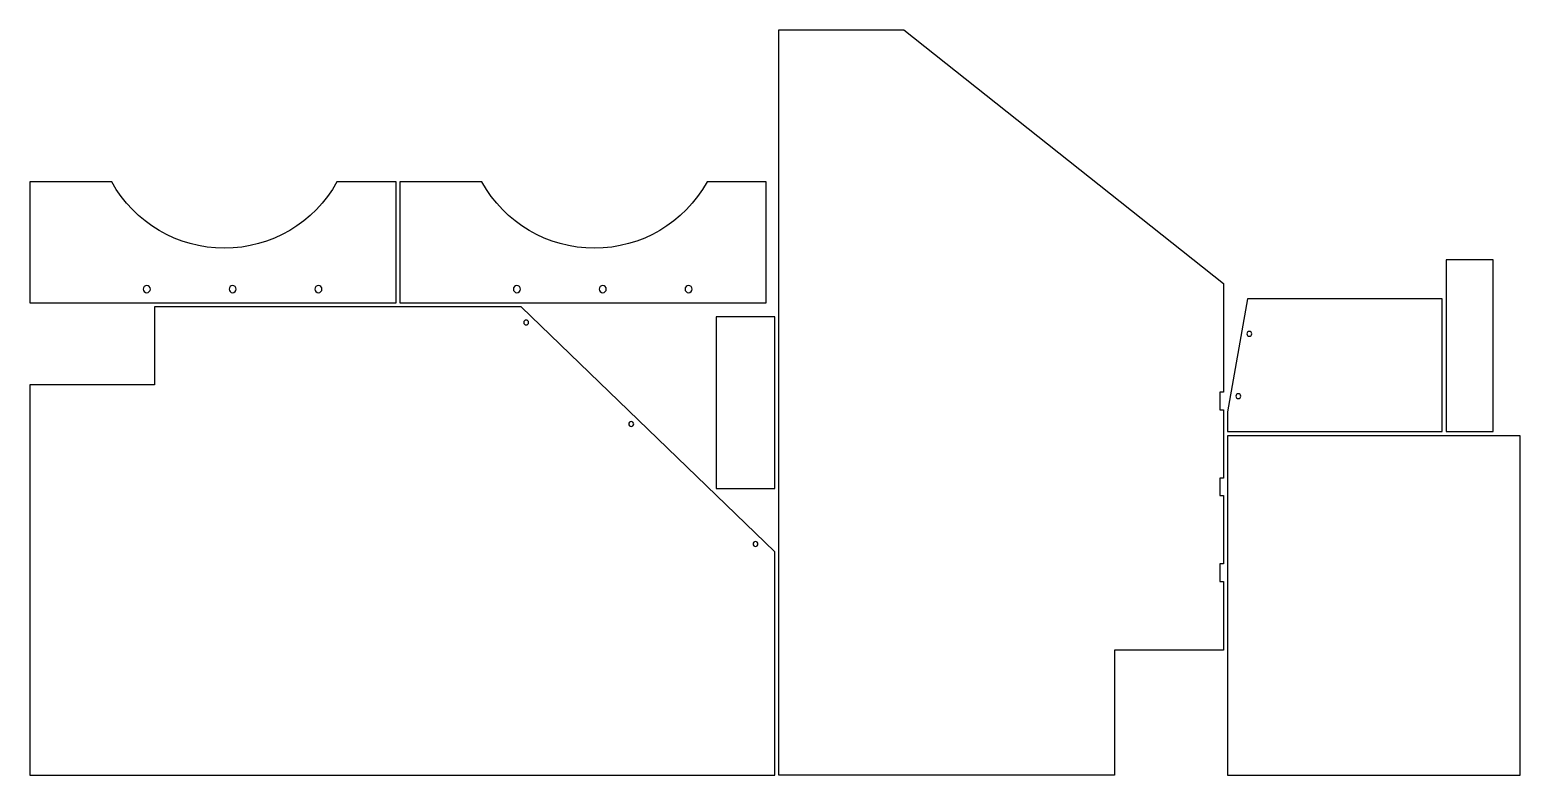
# Model space of a CAD drawing. Extents: x 0.1 to 95.6, y 0.1 to 47.9.
import ezdxf

# ---------------------------------------------------------------- set-up
doc = ezdxf.new("R2010")
doc.units = 0
doc.layers.get('0').update_dxf_attribs({"linetype": 'CONTINUOUS'})

msp = doc.modelspace()

# ---------------------------------------------------------------- linework, layer by layer
for points in [[(76.387, 12.533), (76.637, 12.533), (76.637, 8.125), (69.637, 8.125), (69.637, 0.125), (48.137, 0.125), (48.137, 47.875), (56.137, 47.875), (76.637, 31.625), (76.637, 24.658), (76.387, 24.658), (76.387, 23.533), (76.637, 23.533), (76.637, 19.158), (76.387, 19.158), (76.387, 18.033), (76.637, 18.033), (76.637, 13.658), (76.387, 13.658)], [(90.912, 22.133), (93.912, 22.133), (93.912, 33.133), (90.912, 33.133)], [(90.647, 22.133), (90.647, 30.633), (78.172, 30.633), (76.897, 23.402), (76.897, 22.133)], [(0.125, 25.125), (0.125, 0.125), (47.875, 0.125), (47.875, 14.433), (31.625, 30.125), (8.125, 30.125), (8.125, 25.125)], [(44.121, 18.491), (47.871, 18.491), (47.871, 29.491), (44.121, 29.491)], [(95.647, 21.875), (76.897, 21.875), (76.897, 0.125), (95.647, 0.125)]]:
    msp.add_lwpolyline(points, close=True)
for points in [[(19.81, 38.131, -0.589015), (5.38, 38.131), (0.125, 38.131), (0.125, 30.381), (23.595, 30.381), (23.595, 38.131)], [(43.531, 38.131, -0.589015), (29.1, 38.131), (23.845, 38.131), (23.845, 30.381), (47.315, 30.381), (47.315, 38.131)], [(7.398, 31.261, 0.414214), (7.625, 31.034, 0.414214), (7.852, 31.261, 0.414214), (7.625, 31.487, 0.414214)], [(12.898, 31.261, 0.414214), (13.125, 31.034, 0.414214), (13.352, 31.261, 0.414214), (13.125, 31.487, 0.414214)], [(18.398, 31.261, 0.414214), (18.625, 31.034, 0.414214), (18.852, 31.261, 0.414214), (18.625, 31.487, 0.414214)], [(31.119, 31.261, 0.414214), (31.345, 31.034, 0.414214), (31.572, 31.261, 0.414214), (31.345, 31.487, 0.414214)], [(36.619, 31.261, 0.414214), (36.845, 31.034, 0.414214), (37.072, 31.261, 0.414214), (36.845, 31.487, 0.414214)], [(42.119, 31.261, 0.414214), (42.345, 31.034, 0.414214), (42.572, 31.261, 0.414214), (42.345, 31.487, 0.414214)], [(32.097, 29.125, 0.414214), (31.941, 29.281, 0.414214), (31.785, 29.125, 0.414214), (31.941, 28.969, 0.414214)], [(78.13, 28.402, 0.414214), (78.286, 28.246, 0.414214), (78.442, 28.402, 0.414214), (78.286, 28.558, 0.414214)], [(77.424, 24.402, 0.414214), (77.581, 24.246, 0.414214), (77.737, 24.402, 0.414214), (77.581, 24.558, 0.414214)], [(38.828, 22.625, 0.414214), (38.672, 22.781, 0.414214), (38.515, 22.625, 0.414214), (38.672, 22.469, 0.414214)], [(46.794, 14.933, 0.414214), (46.637, 15.089, 0.414214), (46.481, 14.933, 0.414214), (46.637, 14.776, 0.414214)]]:
    msp.add_lwpolyline(points, format="xyb", close=True)

doc.saveas('drawing.dxf')
